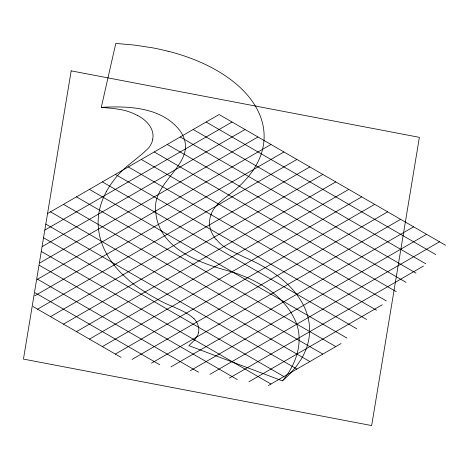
<?xml version="1.0" encoding="UTF-8"?>
<svg xmlns="http://www.w3.org/2000/svg" width="469" height="469" viewBox="0 0 469 469"><rect width="100%" height="100%" fill="white"/><g stroke="black" fill="none" stroke-linecap="round" stroke-linejoin="round"><path stroke-width="0.7" d="M137.417 115.409L132.745 113.217A61.416 35.456 0 0 0 129.567 111.974L127.246 111.182A38.575 22.272 0 0 0 123.189 110.074L114.073 108.515L101.286 107.354L115.79 43.424L134.028 45.036L152.402 47.797A169.069 97.611 0 0 1 164.138 50.283L168.066 51.244M198.451 332.644L198.311 333.26A36.095 20.841 0 0 1 197.66 335.212L194.752 339.878L188.878 345.641L282.426 380.863L285.568 378.055A175.717 101.451 0 0 0 290.874 372.773L296.215 366.524L300.94 359.617A157.854 91.138 0 0 0 305.835 349.71M210.962 214.603L211.619 212.967A58.49 33.768 0 0 1 212.955 210.405C217.868 202.233 226.251 197.197 233.433 191.264A180.782 104.376 0 0 0 242.954 182.64L248.476 176.567L253.407 169.966M282.426 380.863C297.006 363.815 305.114 338.636 293.864 317.695C281.722 293.858 256.719 279.952 232.143 271.956C200.755 263.56 157.144 248.851 155.638 209.878C152.613 179.516 201.301 161.799 180.119 130.886C161.987 107.073 128.612 105.865 101.286 107.354M47.357 213.671L219.087 114.524L445.55 245.269M44.836 230.097L232.055 122.01M42.316 246.53L245.023 129.497M39.789 262.957L257.991 136.983M37.268 279.383L270.959 144.47M34.747 295.816L283.927 151.956M37.555 309.171L296.895 159.442M50.517 316.657L309.857 166.929M63.485 324.143L322.824 174.415M76.453 331.63L335.792 181.902M89.421 339.116L348.76 189.388M102.389 346.603L361.728 196.874M115.356 354.089L374.696 204.361M131.977 359.459L387.658 211.847M151.464 363.182L400.626 219.334M170.956 366.905L413.594 226.82M190.443 370.627L426.561 234.307M209.93 374.35L439.529 241.793M229.417 378.067L423.484 266.029M248.91 381.789L382.294 304.78M268.397 385.512L341.098 343.537M206.126 122.01L435.689 254.544M193.158 129.497L425.823 263.824M180.19 136.983L415.962 273.105M167.222 144.47L406.101 282.385M154.254 151.956L396.235 291.659M141.286 159.442L386.374 300.94M128.318 166.929L376.513 310.22M115.356 174.415L366.652 319.495M102.389 181.902L356.786 328.775M89.421 189.388L346.925 338.055M76.453 196.874L335.792 346.603M63.485 204.361L322.824 354.089M50.517 211.847L309.857 361.576M45.763 224.071L296.895 369.062M43.652 237.824L283.927 376.548M41.536 251.577L270.959 384.035M39.425 265.331L237.302 379.573M37.315 279.084L198.551 372.175M35.204 292.838L159.8 364.776M33.094 306.591L121.049 357.378M193.984 318.686C183.766 309.282 169.362 306.433 157.66 299.333A215.019 124.144 0 0 1 149.019 294.509L137.687 287.204A166.249 95.981 0 0 1 129.983 281.3L120.961 272.94A182.4 105.308 0 0 1 107.067 254.679A178.091 102.822 0 0 1 106.615 191.229M216.074 239.26L219.246 242.596A82.163 47.439 0 0 0 221.427 244.56L223.027 245.856A50.072 28.908 0 0 0 225.841 247.837C237.906 254.96 251.29 259.533 263.408 266.585A144.165 83.236 0 0 1 272.559 272.219L278.264 276.317A154.664 89.292 0 0 1 305.882 349.716M137.446 115.386A48.723 28.134 0 0 1 152.712 139.176M152.806 139.182A47.158 27.225 0 0 1 151.692 142.828L150.479 145.226A46.853 27.05 0 0 1 148.673 147.846C137.646 159.214 123.177 167.064 113.861 180.213A182.124 105.15 0 0 0 106.574 191.223M194.055 318.662A41.718 24.083 0 0 1 198.51 332.65M215.957 239.29A66.334 38.3 0 0 1 211.056 214.614M168.101 51.203A161.272 93.108 0 0 1 253.272 169.936M71.177 70.854L23.45 359.09L371.659 425.576L419.386 137.347L71.177 70.854"/></g></svg>
